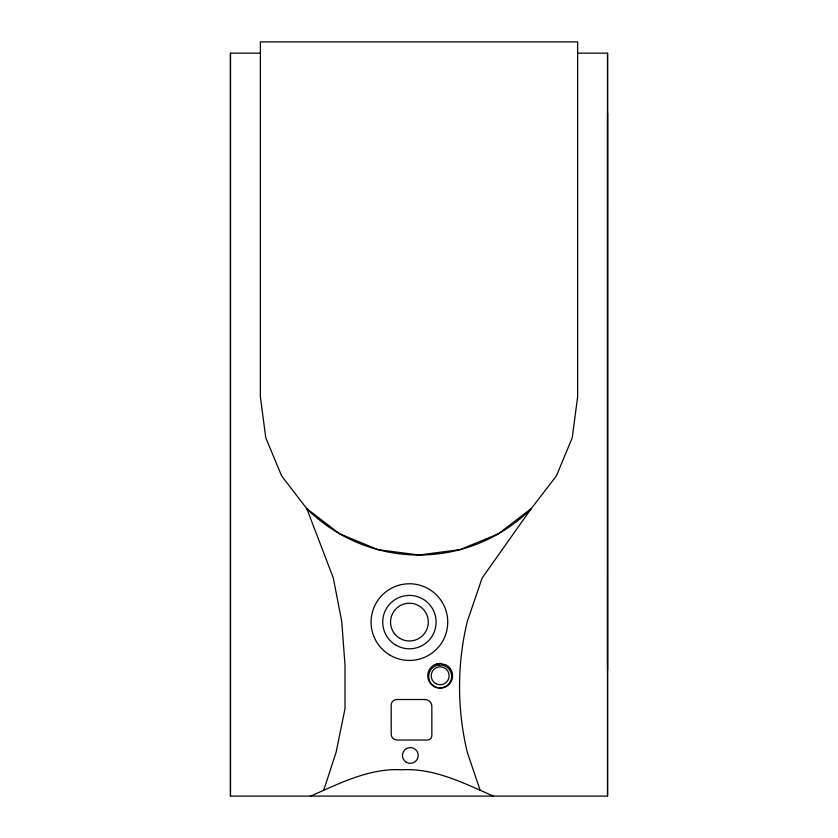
<?xml version="1.0" encoding="UTF-8"?>
<svg xmlns="http://www.w3.org/2000/svg" width="838" height="838" viewBox="0 0 838 838"><rect width="100%" height="100%" fill="white"/><g stroke="black" fill="none" stroke-linecap="round" stroke-linejoin="round"><path stroke-width="1.26" d="M260.576 53.161L230.46 53.161L230.46 578.031A1777.262 0.807 90 0 0 230.46 796.1L607.55 796.1L607.55 53.161L577.434 53.161M323.761 790.056L336.09 752.356L345.005 708.655L345.005 665.016L341.736 621.471L333.315 578.031L306.834 508.697L281.631 475.942L265.782 437.792L260.377 396.866L260.377 41.9L577.633 41.9L577.633 396.866L572.228 437.792L556.38 475.942L531.166 508.697L482.133 578.031L467.3 621.471A278.541 274.403 64 0 0 467.3 752.356L480.069 790.014M310.657 796.1C339.547 783.425 369.516 767.922 401.968 769.776C434.409 767.922 464.378 783.425 493.268 796.1M607.55 53.161L607.55 578.031A1777.262 0.807 90 0 0 607.55 796.1M607.55 669.908A2944.774 0.859 90 0 1 607.55 113.329M230.46 796.09A2943.999 0.859 90 0 1 230.46 53.182M531.166 508.697L498.317 533.827L460.062 549.634L419 555.018L377.948 549.634L339.694 533.827L306.834 508.697A158.256 157.167 0 0 0 531.187 508.718M436.944 663.811L433.948 665.047A12.423 12.381 0 0 0 430.648 683.735A12.423 12.381 0 0 0 449.671 683.735A12.423 12.381 0 0 0 446.371 665.047L440.16 663.392L436.944 663.811M439.164 665.016L437.331 665.246A11.502 11.47 0 0 0 430.711 682.907A11.502 11.47 0 0 0 449.608 682.907A11.502 11.47 0 0 0 442.988 665.257L439.164 665.016M424.992 699.51L396.751 699.51A5.541 5.541 0 0 0 391.199 705.041L391.199 734.161A5.887 5.887 0 0 0 397.097 740.027L427.275 740.038A4.567 4.567 0 0 0 431.853 735.481L431.842 706.35A6.851 6.851 0 0 0 424.992 699.52M435.687 683.536A8.956 8.956 0 0 0 449.126 675.774A8.956 8.956 0 0 0 435.687 668.012A8.956 8.956 0 0 0 435.687 683.536M406.378 762.287A7.888 7.888 0 0 0 418.214 755.447A7.888 7.888 0 0 0 406.378 748.617A7.888 7.888 0 0 0 406.378 762.287M390.246 655.295A38.328 38.328 0 0 0 447.743 622.1A38.328 38.328 0 0 0 390.246 588.905A38.328 38.328 0 0 0 390.246 655.295M396.07 645.218A26.69 26.69 0 0 0 436.106 622.1A26.69 26.69 0 0 0 396.07 598.981A26.69 26.69 0 0 0 396.07 645.218M399.977 638.451A18.876 18.876 0 0 0 428.291 622.1A18.876 18.876 0 0 0 399.977 605.759A18.876 18.876 0 0 0 399.977 638.451"/></g></svg>
